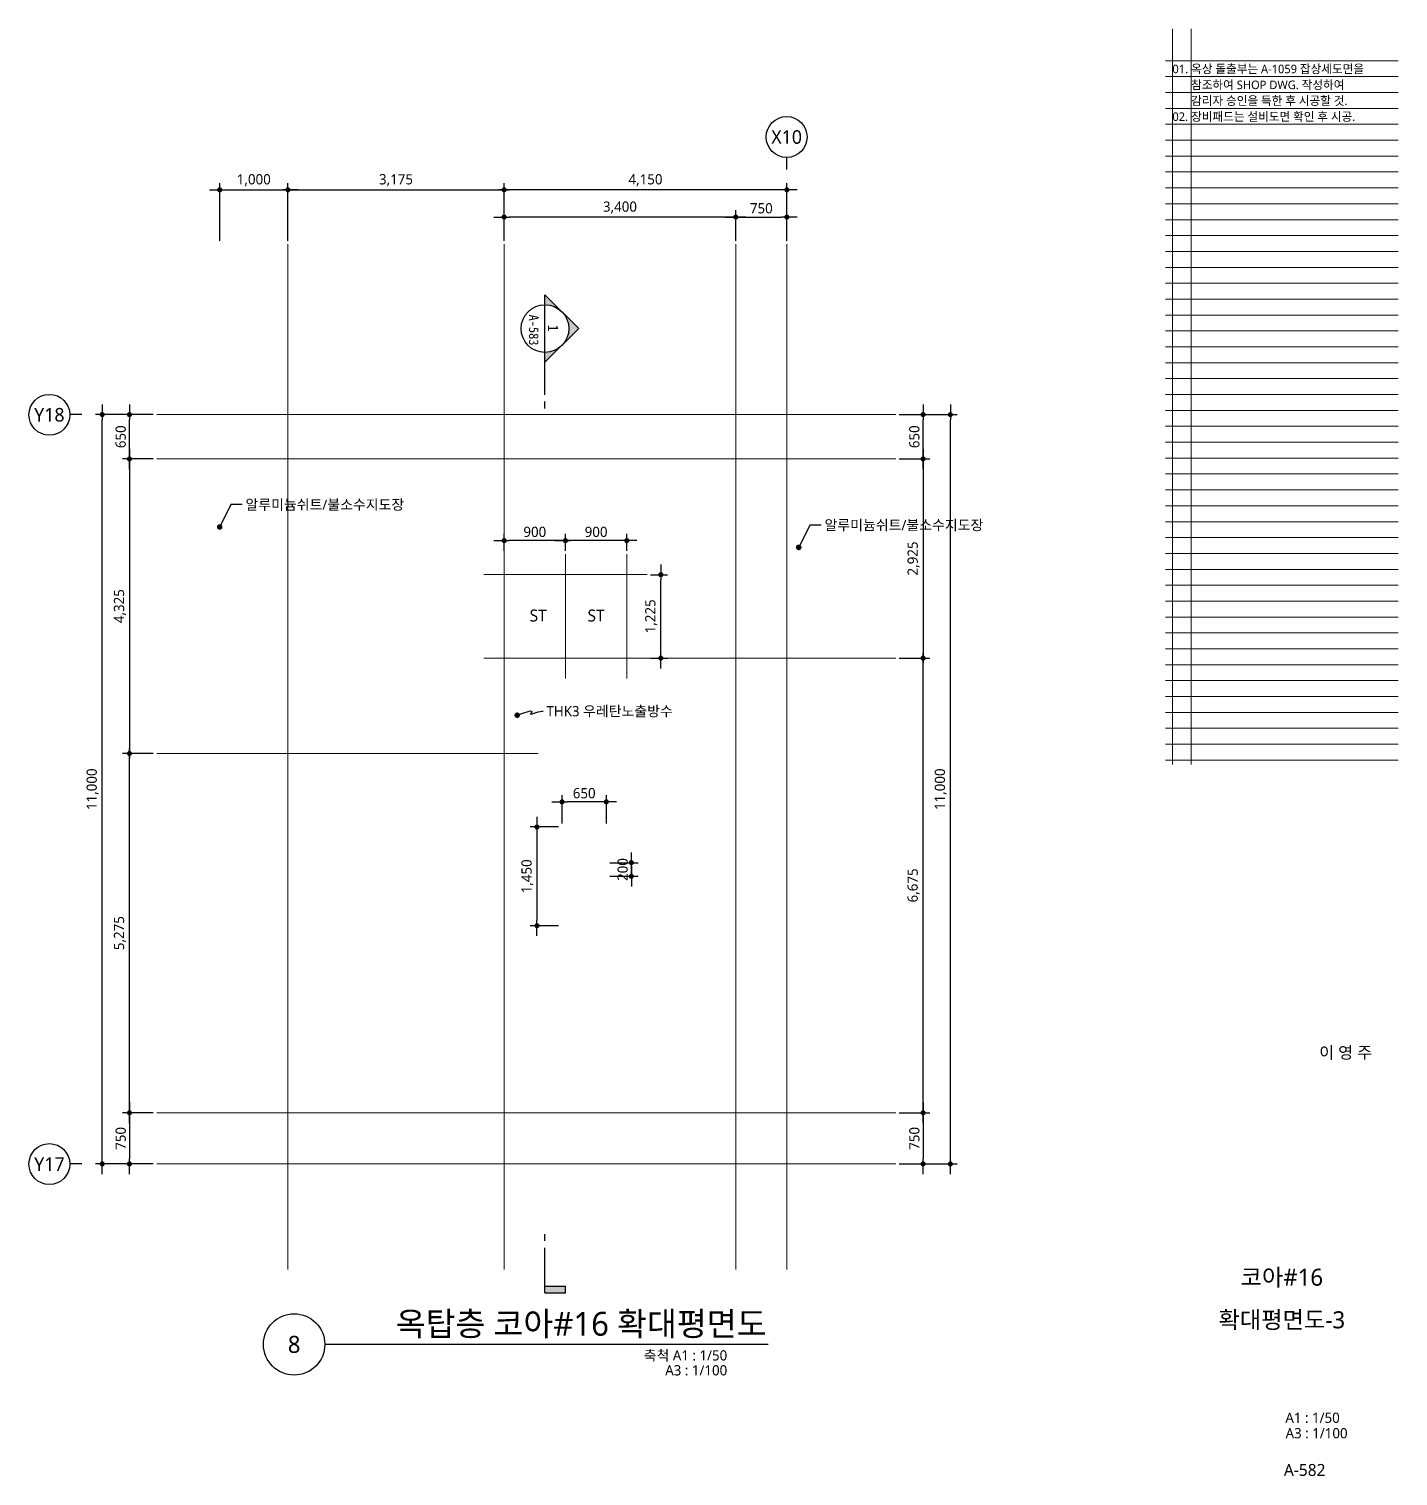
# Model space of a CAD drawing. Header units: millimetres. Extents: x 1467181 to 1720354, y 836037 to 895281.
# Drawn here: x 1700258 to 1720354, y 836037 to 857281 of the extents above; entities that cross this region are included whole.
import ezdxf
from ezdxf.enums import TextEntityAlignment as Align

# ---------------------------------------------------------------- set-up
doc = ezdxf.new("R2010")
doc.units = ezdxf.units.MM
doc.header["$MEASUREMENT"] = 0
doc.linetypes.add('CEN', pattern=[62, 60, -1, 0, -1])
doc.layers.get('0').update_dxf_attribs({"linetype": 'CONTINUOUS'})
for name, color, linetype, lineweight in [('A-AXIS-BUBL', 7, 'CONTINUOUS', 25), ('A-BORD-TEXT', 3, 'CONTINUOUS', 25), ('A-CNTL', 1, 'CEN', 15), ('A-DIMS', 7, 'CONTINUOUS', 25), ('A-MKXS-LEAD', 7, 'CONTINUOUS', 25), ('A-MKXS-MAK1', 3, 'CONTINUOUS', 25), ('A-MKXS-TEXT1', 3, 'CONTINUOUS', 25), ('A-MKXS-TEXT2', 7, 'CONTINUOUS', 25), ('A-MKXX-NAME', 3, 'CONTINUOUS', 25), ('A-XXXX-SYMB', 7, 'CONTINUOUS', 25), ('A-XXXX-TXT1', 3, 'CONTINUOUS', 25), ('A-XXXX-TXT2', 3, 'CONTINUOUS', 25)]:
    doc.layers.add(name, color=color, linetype=linetype, lineweight=lineweight)
doc.layers.add('A-XXXX-NPLT', color=144, linetype='CONTINUOUS', lineweight=15, plot=False)
doc.styles.add('HY울릉도L', font='')
doc.styles.add('돋움체', font='')
doc.styles.add('맑은 고딕', font='malgun.ttf')
doc.styles.add('맑은고딕', font='malgun.ttf')
doc.styles.get('HY울릉도L').set_extended_font_data('HYwulM')
doc.styles.get('돋움체').set_extended_font_data('DotumChe')
doc.dimstyles.new('CDIM', dxfattribs={"dimtxt": 3, "dimasz": 1.5, "dimexe": 2, "dimexo": 1, "dimgap": 1, "dimtad": 1, "dimdec": 0, "dimrnd": 0.5, "dimzin": 0, "dimdsep": 32, "dimlunit": 6, "dimtxsty": 'HY울릉도L', "dimblk1": '_CIDOT', "dimblk2": '_CIDOT', "dimsah": 1, "dimcen": 5.5, "dimclrd": 2, "dimclre": 2, "dimclrt": 7, "dimadec": 0, "dimazin": 0, "dimtfac": 1, "dimtdec": 0, "dimtix": 1, "dimtmove": 2, "dimatfit": 1, "dimldrblk": '_CIDOT', "dimfxl": 1, "dimtolj": 1, "dimtzin": 0, "dimlwd": -1, "dimarcsym": 0})

# ---------------------------------------------------------------- blocks, each defined once
blk = doc.blocks.new('_CIDOT')
at = {"color": 0, "linetype": 'ByBlock'}
blk.add_line((2, 0), (-1, 0), dxfattribs=at)
at = {"color": 0, "linetype": 'ByBlock', "const_width": 0.5}
blk.add_lwpolyline([(-0.25, 0, 1), (0.25, 0, 1)], format="xyb", close=True, dxfattribs=at)
blk = doc.blocks.new('*D532')
at = {"layer": 'A-DIMS', "lineweight": -2, "transparency": 16777216}
for p, q in [((1707233, 854169), (1707233, 854619)), ((1710633, 854169), (1710633, 854619))]:
    blk.add_line(p, q, dxfattribs=at)
at = {"layer": 'A-DIMS', "transparency": 16777216}
blk.add_line((1710558, 854519), (1707308, 854519), dxfattribs=at)
at = {"layer": 'A-DIMS', "transparency": 16777216, "xscale": 75, "yscale": 75, "zscale": 75, "rotation": 180}
blk.add_blockref('_CIDOT', (1707233, 854519), dxfattribs=at)
at = {"layer": 'A-DIMS', "transparency": 16777216, "xscale": 75, "yscale": 75, "zscale": 75}
blk.add_blockref('_CIDOT', (1710633, 854519), dxfattribs=at)
at = {"layer": 'A-DIMS', "color": 3, "transparency": 16777216, "insert": (1708933, 854659), "char_height": 150, "attachment_point": 5, "style": '맑은고딕'}
blk.add_mtext('\\A1;3,400', dxfattribs=at)
blk = doc.blocks.new('*D533')
at = {"layer": 'A-DIMS', "lineweight": -2, "transparency": 16777216}
for p, q in [((1707233, 854169), (1707233, 855019)), ((1711383, 854169), (1711383, 855019))]:
    blk.add_line(p, q, dxfattribs=at)
at = {"layer": 'A-DIMS', "transparency": 16777216}
blk.add_line((1711308, 854919), (1707308, 854919), dxfattribs=at)
at = {"layer": 'A-DIMS', "transparency": 16777216, "xscale": 75, "yscale": 75, "zscale": 75, "rotation": 180}
blk.add_blockref('_CIDOT', (1707233, 854919), dxfattribs=at)
at = {"layer": 'A-DIMS', "transparency": 16777216, "xscale": 75, "yscale": 75, "zscale": 75}
blk.add_blockref('_CIDOT', (1711383, 854919), dxfattribs=at)
at = {"layer": 'A-DIMS', "color": 3, "transparency": 16777216, "insert": (1709308, 855060), "char_height": 150, "attachment_point": 5, "style": '맑은고딕'}
blk.add_mtext('\\A1;4,150', dxfattribs=at)
blk = doc.blocks.new('*D534')
at = {"layer": 'A-DIMS', "lineweight": -2, "transparency": 16777216}
for p, q in [((1702083, 851619), (1701233, 851619)), ((1702083, 840619), (1701233, 840619))]:
    blk.add_line(p, q, dxfattribs=at)
at = {"layer": 'A-DIMS', "transparency": 16777216}
blk.add_line((1701333, 840694), (1701333, 851544), dxfattribs=at)
at = {"layer": 'A-DIMS', "transparency": 16777216, "xscale": 75, "yscale": 75, "zscale": 75}
for p, rotation in [((1701333, 851619), 90), ((1701333, 840619), 270)]:
    blk.add_blockref('_CIDOT', p, dxfattribs=dict(at, rotation=rotation))
at = {"layer": 'A-DIMS', "color": 3, "transparency": 16777216, "insert": (1701192, 846119), "char_height": 150, "attachment_point": 5, "rotation": 90, "style": '맑은고딕'}
blk.add_mtext('\\A1;11,000', dxfattribs=at)
blk = doc.blocks.new('*D535')
at = {"layer": 'A-DIMS', "lineweight": -2, "transparency": 16777216}
for p, q in [((1702083, 851619), (1701633, 851619)), ((1702083, 850969), (1701633, 850969))]:
    blk.add_line(p, q, dxfattribs=at)
at = {"layer": 'A-DIMS', "transparency": 16777216}
blk.add_line((1701733, 851044), (1701733, 851544), dxfattribs=at)
at = {"layer": 'A-DIMS', "transparency": 16777216, "xscale": 75, "yscale": 75, "zscale": 75}
for p, rotation in [((1701733, 851619), 90), ((1701733, 850969), 270)]:
    blk.add_blockref('_CIDOT', p, dxfattribs=dict(at, rotation=rotation))
at = {"layer": 'A-DIMS', "color": 3, "transparency": 16777216, "insert": (1701605, 851294), "char_height": 150, "attachment_point": 5, "rotation": 90, "style": '맑은고딕'}
blk.add_mtext('\\A1;650', dxfattribs=at)
blk = doc.blocks.new('*D536')
at = {"layer": 'A-DIMS', "lineweight": -2, "transparency": 16777216}
for p, q in [((1702083, 850969), (1701633, 850969)), ((1702083, 846644), (1701633, 846644))]:
    blk.add_line(p, q, dxfattribs=at)
at = {"layer": 'A-DIMS', "transparency": 16777216}
blk.add_line((1701733, 850894), (1701733, 846719), dxfattribs=at)
at = {"layer": 'A-DIMS', "transparency": 16777216, "xscale": 75, "yscale": 75, "zscale": 75}
for p, rotation in [((1701733, 850969), 90), ((1701733, 846644), 270)]:
    blk.add_blockref('_CIDOT', p, dxfattribs=dict(at, rotation=rotation))
at = {"layer": 'A-DIMS', "color": 3, "transparency": 16777216, "insert": (1701593, 848807), "char_height": 150, "attachment_point": 5, "rotation": 90, "style": '맑은고딕'}
blk.add_mtext('\\A1;4,325', dxfattribs=at)
blk = doc.blocks.new('*D537')
at = {"layer": 'A-DIMS', "lineweight": -2, "transparency": 16777216}
for p, q in [((1702083, 846644), (1701633, 846644)), ((1702083, 841369), (1701633, 841369))]:
    blk.add_line(p, q, dxfattribs=at)
at = {"layer": 'A-DIMS', "transparency": 16777216}
blk.add_line((1701733, 841444), (1701733, 846569), dxfattribs=at)
at = {"layer": 'A-DIMS', "transparency": 16777216, "xscale": 75, "yscale": 75, "zscale": 75}
for p, rotation in [((1701733, 846644), 90), ((1701733, 841369), 270)]:
    blk.add_blockref('_CIDOT', p, dxfattribs=dict(at, rotation=rotation))
at = {"layer": 'A-DIMS', "color": 3, "transparency": 16777216, "insert": (1701593, 844007), "char_height": 150, "attachment_point": 5, "rotation": 90, "style": '맑은고딕'}
blk.add_mtext('\\A1;5,275', dxfattribs=at)
blk = doc.blocks.new('*D538')
at = {"layer": 'A-DIMS', "lineweight": -2, "transparency": 16777216}
for p, q in [((1702083, 841369), (1701633, 841369)), ((1702083, 840619), (1701633, 840619))]:
    blk.add_line(p, q, dxfattribs=at)
at = {"layer": 'A-DIMS', "transparency": 16777216}
blk.add_line((1701733, 841294), (1701733, 840694), dxfattribs=at)
at = {"layer": 'A-DIMS', "transparency": 16777216, "xscale": 75, "yscale": 75, "zscale": 75}
for p, rotation in [((1701733, 841369), 90), ((1701733, 840619), 270)]:
    blk.add_blockref('_CIDOT', p, dxfattribs=dict(at, rotation=rotation))
at = {"layer": 'A-DIMS', "color": 3, "transparency": 16777216, "insert": (1701605, 840994), "char_height": 150, "attachment_point": 5, "rotation": 90, "style": '맑은고딕'}
blk.add_mtext('\\A1;750', dxfattribs=at)
blk = doc.blocks.new('*D539')
at = {"layer": 'A-DIMS', "lineweight": -2, "transparency": 16777216}
for p, q in [((1708133, 849619), (1708133, 849869)), ((1709033, 849619), (1709033, 849869))]:
    blk.add_line(p, q, dxfattribs=at)
at = {"layer": 'A-DIMS', "transparency": 16777216}
blk.add_line((1708958, 849769), (1708208, 849769), dxfattribs=at)
at = {"layer": 'A-DIMS', "transparency": 16777216, "xscale": 75, "yscale": 75, "zscale": 75, "rotation": 180}
blk.add_blockref('_CIDOT', (1708133, 849769), dxfattribs=at)
at = {"layer": 'A-DIMS', "transparency": 16777216, "xscale": 75, "yscale": 75, "zscale": 75}
blk.add_blockref('_CIDOT', (1709033, 849769), dxfattribs=at)
at = {"layer": 'A-DIMS', "color": 3, "transparency": 16777216, "insert": (1708583, 849897), "char_height": 150, "attachment_point": 5, "style": '맑은고딕'}
blk.add_mtext('\\A1;900', dxfattribs=at)
blk = doc.blocks.new('*D540')
at = {"layer": 'A-DIMS', "lineweight": -2, "transparency": 16777216}
for p, q in [((1707233, 849619), (1707233, 849869)), ((1708133, 849619), (1708133, 849869))]:
    blk.add_line(p, q, dxfattribs=at)
at = {"layer": 'A-DIMS', "transparency": 16777216}
blk.add_line((1708058, 849769), (1707308, 849769), dxfattribs=at)
at = {"layer": 'A-DIMS', "transparency": 16777216, "xscale": 75, "yscale": 75, "zscale": 75, "rotation": 180}
blk.add_blockref('_CIDOT', (1707233, 849769), dxfattribs=at)
at = {"layer": 'A-DIMS', "transparency": 16777216, "xscale": 75, "yscale": 75, "zscale": 75}
blk.add_blockref('_CIDOT', (1708133, 849769), dxfattribs=at)
at = {"layer": 'A-DIMS', "color": 3, "transparency": 16777216, "insert": (1707683, 849897), "char_height": 150, "attachment_point": 5, "style": '맑은고딕'}
blk.add_mtext('\\A1;900', dxfattribs=at)
blk = doc.blocks.new('*D541')
at = {"layer": 'A-DIMS', "lineweight": -2, "transparency": 16777216}
for p, q in [((1709383, 849269), (1709633, 849269)), ((1709383, 848044), (1709633, 848044))]:
    blk.add_line(p, q, dxfattribs=at)
at = {"layer": 'A-DIMS', "transparency": 16777216}
blk.add_line((1709533, 848119), (1709533, 849194), dxfattribs=at)
at = {"layer": 'A-DIMS', "transparency": 16777216, "xscale": 75, "yscale": 75, "zscale": 75}
for p, rotation in [((1709533, 849269), 90), ((1709533, 848044), 270)]:
    blk.add_blockref('_CIDOT', p, dxfattribs=dict(at, rotation=rotation))
at = {"layer": 'A-DIMS', "color": 3, "transparency": 16777216, "insert": (1709392, 848657), "char_height": 150, "attachment_point": 5, "rotation": 90, "style": '맑은고딕'}
blk.add_mtext('\\A1;1,225', dxfattribs=at)
blk = doc.blocks.new('*D542')
at = {"layer": 'A-DIMS', "lineweight": -2, "transparency": 16777216}
for p, q in [((1710633, 854169), (1710633, 854619)), ((1711383, 854169), (1711383, 854619))]:
    blk.add_line(p, q, dxfattribs=at)
at = {"layer": 'A-DIMS', "transparency": 16777216}
blk.add_line((1710708, 854519), (1711308, 854519), dxfattribs=at)
at = {"layer": 'A-DIMS', "transparency": 16777216, "xscale": 75, "yscale": 75, "zscale": 75, "rotation": 180}
blk.add_blockref('_CIDOT', (1710633, 854519), dxfattribs=at)
at = {"layer": 'A-DIMS', "transparency": 16777216, "xscale": 75, "yscale": 75, "zscale": 75}
blk.add_blockref('_CIDOT', (1711383, 854519), dxfattribs=at)
at = {"layer": 'A-DIMS', "color": 3, "transparency": 16777216, "insert": (1711008, 854647), "char_height": 150, "attachment_point": 5, "style": '맑은고딕'}
blk.add_mtext('\\A1;750', dxfattribs=at)
blk = doc.blocks.new('*D543')
at = {"layer": 'A-DIMS', "lineweight": -2, "transparency": 16777216}
for p, q in [((1704058, 854169), (1704058, 855019)), ((1707233, 854169), (1707233, 855019))]:
    blk.add_line(p, q, dxfattribs=at)
at = {"layer": 'A-DIMS', "transparency": 16777216}
blk.add_line((1704133, 854919), (1707158, 854919), dxfattribs=at)
at = {"layer": 'A-DIMS', "transparency": 16777216, "xscale": 75, "yscale": 75, "zscale": 75, "rotation": 180}
blk.add_blockref('_CIDOT', (1704058, 854919), dxfattribs=at)
at = {"layer": 'A-DIMS', "transparency": 16777216, "xscale": 75, "yscale": 75, "zscale": 75}
blk.add_blockref('_CIDOT', (1707233, 854919), dxfattribs=at)
at = {"layer": 'A-DIMS', "color": 3, "transparency": 16777216, "insert": (1705645, 855060), "char_height": 150, "attachment_point": 5, "style": '맑은고딕'}
blk.add_mtext('\\A1;3,175', dxfattribs=at)
blk = doc.blocks.new('*D544')
at = {"layer": 'A-DIMS', "lineweight": -2, "transparency": 16777216}
for p, q in [((1713033, 851619), (1713883, 851619)), ((1713033, 840619), (1713883, 840619))]:
    blk.add_line(p, q, dxfattribs=at)
at = {"layer": 'A-DIMS', "transparency": 16777216}
blk.add_line((1713783, 840694), (1713783, 851544), dxfattribs=at)
at = {"layer": 'A-DIMS', "transparency": 16777216, "xscale": 75, "yscale": 75, "zscale": 75}
for p, rotation in [((1713783, 851619), 90), ((1713783, 840619), 270)]:
    blk.add_blockref('_CIDOT', p, dxfattribs=dict(at, rotation=rotation))
at = {"layer": 'A-DIMS', "color": 3, "transparency": 16777216, "insert": (1713642, 846119), "char_height": 150, "attachment_point": 5, "rotation": 90, "style": '맑은고딕'}
blk.add_mtext('\\A1;11,000', dxfattribs=at)
blk = doc.blocks.new('*D545')
at = {"layer": 'A-DIMS', "lineweight": -2, "transparency": 16777216}
for p, q in [((1713033, 851619), (1713483, 851619)), ((1713033, 850969), (1713483, 850969))]:
    blk.add_line(p, q, dxfattribs=at)
at = {"layer": 'A-DIMS', "transparency": 16777216}
blk.add_line((1713383, 851044), (1713383, 851544), dxfattribs=at)
at = {"layer": 'A-DIMS', "transparency": 16777216, "xscale": 75, "yscale": 75, "zscale": 75}
for p, rotation in [((1713383, 851619), 90), ((1713383, 850969), 270)]:
    blk.add_blockref('_CIDOT', p, dxfattribs=dict(at, rotation=rotation))
at = {"layer": 'A-DIMS', "color": 3, "transparency": 16777216, "insert": (1713255, 851294), "char_height": 150, "attachment_point": 5, "rotation": 90, "style": '맑은고딕'}
blk.add_mtext('\\A1;650', dxfattribs=at)
blk = doc.blocks.new('*D546')
at = {"layer": 'A-DIMS', "lineweight": -2, "transparency": 16777216}
for p, q in [((1713033, 850969), (1713483, 850969)), ((1713033, 848044), (1713483, 848044))]:
    blk.add_line(p, q, dxfattribs=at)
at = {"layer": 'A-DIMS', "transparency": 16777216}
blk.add_line((1713383, 850894), (1713383, 848119), dxfattribs=at)
at = {"layer": 'A-DIMS', "transparency": 16777216, "xscale": 75, "yscale": 75, "zscale": 75}
for p, rotation in [((1713383, 850969), 90), ((1713383, 848044), 270)]:
    blk.add_blockref('_CIDOT', p, dxfattribs=dict(at, rotation=rotation))
at = {"layer": 'A-DIMS', "color": 3, "transparency": 16777216, "insert": (1713243, 849507), "char_height": 150, "attachment_point": 5, "rotation": 90, "style": '맑은고딕'}
blk.add_mtext('\\A1;2,925', dxfattribs=at)
blk = doc.blocks.new('*D547')
at = {"layer": 'A-DIMS', "lineweight": -2, "transparency": 16777216}
for p, q in [((1713033, 848044), (1713483, 848044)), ((1713033, 841369), (1713483, 841369))]:
    blk.add_line(p, q, dxfattribs=at)
at = {"layer": 'A-DIMS', "transparency": 16777216}
blk.add_line((1713383, 841444), (1713383, 847969), dxfattribs=at)
at = {"layer": 'A-DIMS', "transparency": 16777216, "xscale": 75, "yscale": 75, "zscale": 75}
for p, rotation in [((1713383, 848044), 90), ((1713383, 841369), 270)]:
    blk.add_blockref('_CIDOT', p, dxfattribs=dict(at, rotation=rotation))
at = {"layer": 'A-DIMS', "color": 3, "transparency": 16777216, "insert": (1713243, 844707), "char_height": 150, "attachment_point": 5, "rotation": 90, "style": '맑은고딕'}
blk.add_mtext('\\A1;6,675', dxfattribs=at)
blk = doc.blocks.new('*D548')
at = {"layer": 'A-DIMS', "lineweight": -2, "transparency": 16777216}
for p, q in [((1713033, 841369), (1713483, 841369)), ((1713033, 840619), (1713483, 840619))]:
    blk.add_line(p, q, dxfattribs=at)
at = {"layer": 'A-DIMS', "transparency": 16777216}
blk.add_line((1713383, 841294), (1713383, 840694), dxfattribs=at)
at = {"layer": 'A-DIMS', "transparency": 16777216, "xscale": 75, "yscale": 75, "zscale": 75}
for p, rotation in [((1713383, 841369), 90), ((1713383, 840619), 270)]:
    blk.add_blockref('_CIDOT', p, dxfattribs=dict(at, rotation=rotation))
at = {"layer": 'A-DIMS', "color": 3, "transparency": 16777216, "insert": (1713255, 840994), "char_height": 150, "attachment_point": 5, "rotation": 90, "style": '맑은고딕'}
blk.add_mtext('\\A1;750', dxfattribs=at)
blk = doc.blocks.new('CORE 11- 단면')
at = {"layer": 'A-MKXS-MAK1'}
h = blk.add_hatch(color=256, dxfattribs=at)
h.paths.add_polyline_path([(23432, 13653), (23185, 13406, 0.414214), (23185, 13901)])
h.paths.add_polyline_path([(23185, 13406), (22937, 13158), (22937, 13303, 0.198912)])
h.paths.add_polyline_path([(23185, 13901, 0.198912), (22937, 14003), (22937, 14148)])
blk.add_hatch(color=256, dxfattribs=at).paths.add_polyline_path([(23237, -402), (23237, -502), (22937, -502), (22937, -402)])
for p, q in [((22937, 14148), (23432, 13653)), ((22937, 12681), (22937, 14148)), ((22937, 13158), (23432, 13653)), ((22937, 12481), (22937, 12581)), ((22937, 261), (22937, 361)), ((22937, -502), (22937, 161)), ((22937, -402), (23237, -402)), ((23237, -502), (23237, -402)), ((22937, -502), (23237, -502))]:
    blk.add_line(p, q, dxfattribs=at)
blk.add_circle((22937, 13653), 350, dxfattribs=at)
at = {"layer": 'A-MKXS-TEXT2', "style": '돋움체'}
for s, height, p in [('A-583', 140, (22772, 13632)), ('1', 150, (23058, 13659))]:
    blk.add_text(s, height=height, rotation=270, dxfattribs=at).set_placement(p, align=Align.MIDDLE)
blk = doc.blocks.new('*D562')
at = {"layer": 'A-DIMS', "lineweight": -2, "transparency": 16777216}
for p, q in [((1703058, 854169), (1703058, 855019)), ((1704058, 854169), (1704058, 855019))]:
    blk.add_line(p, q, dxfattribs=at)
at = {"layer": 'A-DIMS', "transparency": 16777216}
blk.add_line((1703133, 854919), (1703983, 854919), dxfattribs=at)
at = {"layer": 'A-DIMS', "transparency": 16777216, "xscale": 75, "yscale": 75, "zscale": 75, "rotation": 180}
blk.add_blockref('_CIDOT', (1703058, 854919), dxfattribs=at)
at = {"layer": 'A-DIMS', "transparency": 16777216, "xscale": 75, "yscale": 75, "zscale": 75}
blk.add_blockref('_CIDOT', (1704058, 854919), dxfattribs=at)
at = {"layer": 'A-DIMS', "color": 3, "transparency": 16777216, "insert": (1703558, 855060), "char_height": 150, "attachment_point": 5, "style": '맑은고딕'}
blk.add_mtext('\\A1;1,000', dxfattribs=at)
blk = doc.blocks.new('NOTE(220317)')
at = {"layer": 'A-XXXX-NPLT'}
for p, q in [((1010649.8, 179732.7), (1010649.8, 175412.7)), ((1010759.8, 179732.7), (1010759.8, 175412.7)), ((1010609.8, 179546.1), (1011974.8, 179546.1)), ((1010609.8, 179452.7), (1011974.8, 179452.7)), ((1010609.8, 179359.4), (1011974.8, 179359.4)), ((1010609.8, 179266.1), (1011974.8, 179266.1)), ((1010609.8, 179172.7), (1011974.8, 179172.7)), ((1010609.8, 179079.4), (1011974.8, 179079.4)), ((1010609.8, 178986.1), (1011974.8, 178986.1)), ((1010609.8, 178892.7), (1011974.8, 178892.7)), ((1010609.8, 178799.4), (1011974.8, 178799.4)), ((1010609.8, 178706.1), (1011974.8, 178706.1)), ((1010609.8, 178612.7), (1011974.8, 178612.7)), ((1010609.8, 178519.4), (1011974.8, 178519.4)), ((1010609.8, 178426.1), (1011974.8, 178426.1)), ((1010609.8, 178332.7), (1011974.8, 178332.7)), ((1010609.8, 178239.4), (1011974.8, 178239.4)), ((1010609.8, 178146.1), (1011974.8, 178146.1)), ((1010609.8, 178052.7), (1011974.8, 178052.7)), ((1010609.8, 177959.4), (1011974.8, 177959.4)), ((1010609.8, 177866.1), (1011974.8, 177866.1)), ((1010609.8, 177772.7), (1011974.8, 177772.7)), ((1010609.8, 177679.4), (1011974.8, 177679.4)), ((1010609.8, 177586.1), (1011974.8, 177586.1)), ((1010609.8, 177492.7), (1011974.8, 177492.7)), ((1010609.8, 177399.4), (1011974.8, 177399.4)), ((1010609.8, 177306.1), (1011974.8, 177306.1)), ((1010609.8, 177212.7), (1011974.8, 177212.7)), ((1010609.8, 177119.4), (1011974.8, 177119.4)), ((1010609.8, 177026.1), (1011974.8, 177026.1)), ((1010609.8, 176932.7), (1011974.8, 176932.7)), ((1010609.8, 176839.4), (1011974.8, 176839.4)), ((1010609.8, 176746.1), (1011974.8, 176746.1)), ((1010609.8, 176652.7), (1011974.8, 176652.7)), ((1010609.8, 176559.4), (1011974.8, 176559.4)), ((1010609.8, 176466.1), (1011974.8, 176466.1)), ((1010609.8, 176372.7), (1011974.8, 176372.7)), ((1010609.8, 176279.4), (1011974.8, 176279.4)), ((1010609.8, 176186.1), (1011974.8, 176186.1)), ((1010609.8, 176092.7), (1011974.8, 176092.7)), ((1010609.8, 175999.4), (1011974.8, 175999.4)), ((1010609.8, 175906.1), (1011974.8, 175906.1)), ((1010609.8, 175812.7), (1011974.8, 175812.7)), ((1010609.8, 175719.4), (1011974.8, 175719.4)), ((1010609.8, 175626.1), (1011974.8, 175626.1)), ((1010609.8, 175532.7), (1011974.8, 175532.7)), ((1010609.8, 175439.4), (1011974.8, 175439.4))]:
    blk.add_line(p, q, dxfattribs=at)
blk = doc.blocks.new('NOTE_확대평면도_1')
at = {"layer": 'A-XXXX-TXT2', "style": '맑은 고딕'}
for s, p in [('01.', (7576.5, 4901.4)), ('옥상 돌출부는 A-1059 잡상세도면을', (7631.5, 4901.4)), ('참조하여 SHOP DWG. 작성하여', (7631.5, 4854.8)), ('감리자 승인을 득한 후 시공할 것.', (7631.5, 4808.1)), ('02.', (7576.5, 4761.4)), ('장비패드는 설비도면 확인 후 시공.', (7631.5, 4761.4))]:
    blk.add_text(s, height=25, dxfattribs=at).set_placement(p, align=Align.MIDDLE_LEFT)
blk = doc.blocks.new('*D588')
at = {"layer": 'A-DIMS', "lineweight": -2, "transparency": 16777216}
for p, q in [((1708083, 845616), (1708083, 846034)), ((1708733, 845616), (1708733, 846034))]:
    blk.add_line(p, q, dxfattribs=at)
at = {"layer": 'A-DIMS', "transparency": 16777216}
blk.add_line((1708658, 845934), (1708158, 845934), dxfattribs=at)
at = {"layer": 'A-DIMS', "transparency": 16777216, "xscale": 75, "yscale": 75, "zscale": 75, "rotation": 180}
blk.add_blockref('_CIDOT', (1708083, 845934), dxfattribs=at)
at = {"layer": 'A-DIMS', "transparency": 16777216, "xscale": 75, "yscale": 75, "zscale": 75}
blk.add_blockref('_CIDOT', (1708733, 845934), dxfattribs=at)
at = {"layer": 'A-DIMS', "color": 3, "transparency": 16777216, "insert": (1708408, 846061), "char_height": 150, "attachment_point": 5, "style": '맑은고딕'}
blk.add_mtext('\\A1;650', dxfattribs=at)
blk = doc.blocks.new('*D589')
at = {"layer": 'A-DIMS', "lineweight": -2, "transparency": 16777216}
for p, q in [((1708033, 845566), (1707615, 845566)), ((1708033, 844116), (1707615, 844116))]:
    blk.add_line(p, q, dxfattribs=at)
at = {"layer": 'A-DIMS', "transparency": 16777216}
blk.add_line((1707715, 845491), (1707715, 844191), dxfattribs=at)
at = {"layer": 'A-DIMS', "transparency": 16777216, "xscale": 75, "yscale": 75, "zscale": 75}
for p, rotation in [((1707715, 845566), 90), ((1707715, 844116), 270)]:
    blk.add_blockref('_CIDOT', p, dxfattribs=dict(at, rotation=rotation))
at = {"layer": 'A-DIMS', "color": 3, "transparency": 16777216, "insert": (1707575, 844841), "char_height": 150, "attachment_point": 5, "rotation": 90, "style": '맑은고딕'}
blk.add_mtext('\\A1;1,450', dxfattribs=at)
blk = doc.blocks.new('*D590')
at = {"layer": 'A-DIMS', "transparency": 16777216}
for p, q in [((1709100, 845116), (1709100, 845191)), ((1709100, 844841), (1709100, 845041)), ((1709100, 844766), (1709100, 844691))]:
    blk.add_line(p, q, dxfattribs=at)
at = {"layer": 'A-DIMS', "lineweight": -2, "transparency": 16777216}
for p, q in [((1708783, 845041), (1709200, 845041)), ((1708783, 844841), (1709200, 844841))]:
    blk.add_line(p, q, dxfattribs=at)
at = {"layer": 'A-DIMS', "transparency": 16777216, "xscale": 75, "yscale": 75, "zscale": 75}
for p, rotation in [((1709100, 845041), 270), ((1709100, 844841), 90)]:
    blk.add_blockref('_CIDOT', p, dxfattribs=dict(at, rotation=rotation))
at = {"layer": 'A-DIMS', "color": 3, "transparency": 16777216, "insert": (1708973, 844941), "char_height": 150, "attachment_point": 5, "rotation": 90, "style": '맑은고딕'}
blk.add_mtext('\\A1;200', dxfattribs=at)

msp = doc.modelspace()

# ---------------------------------------------------------------- linework, layer by layer
at = {"layer": 'A-AXIS-BUBL', "ltscale": 0.2}
for p, q in [((1711382.6, 855219.4), (1711382.6, 855394.4)), ((1701032.6, 851619.4), (1700857.6, 851619.4)), ((1701032.6, 840619.4), (1700857.6, 840619.4))]:
    msp.add_line(p, q, dxfattribs=at)
for centre in [(1711379.7, 855694.4), (1700557.6, 851616.4), (1700557.6, 840616.4)]:
    msp.add_circle(centre, 300, dxfattribs=at)
at = {"layer": 'A-CNTL'}
for p, q in [((1704057.6, 839069.4), (1704057.6, 854119.4)), ((1707232.6, 839069.4), (1707232.6, 854119.4)), ((1710632.6, 839069.4), (1710632.6, 854119.4)), ((1711382.6, 839069.4), (1711382.6, 854119.4)), ((1702132.6, 851619.4), (1712982.6, 851619.4)), ((1702132.6, 850969.4), (1712982.6, 850969.4)), ((1708132.6, 847744.4), (1708132.6, 849569.4)), ((1709032.6, 847744.4), (1709032.6, 849569.4)), ((1706932.6, 849269.4), (1709332.6, 849269.4)), ((1706932.6, 848044.4), (1712982.6, 848044.4)), ((1702132.6, 846644.4), (1707732.6, 846644.4)), ((1702132.6, 841369.4), (1712982.6, 841369.4)), ((1702132.6, 840619.4), (1712982.6, 840619.4))]:
    msp.add_line(p, q, dxfattribs=at)
at = {"layer": 'A-MKXS-LEAD'}
for points in [[(1703385.7, 850297.5), (1703221.7, 850297.5), (1703221.7, 850297.5), (1703057.6, 849969.4), (1703057.6, 849969.4)], [(1711885.7, 849997.5), (1711721.7, 849997.5), (1711721.7, 849997.5), (1711557.6, 849669.4), (1711557.6, 849669.4)], [(1707423.8, 847205.8), (1707521.6, 847242.7), (1707585.3, 847262.6), (1707621.5, 847269), (1707636.9, 847265.6), (1707638.1, 847255.7), (1707631.6, 847242.9), (1707624, 847230.7), (1707622.1, 847222.6), (1707630.7, 847221.3), (1707648.9, 847225.7), (1707673.7, 847233.9), (1707702.6, 847244), (1707732.8, 847254.1), (1707761.6, 847262.2), (1707786.3, 847266.6), (1707804.2, 847265.1)]]:
    msp.add_lwpolyline(points, dxfattribs=at)
at = {"layer": 'A-MKXS-LEAD', "const_width": 40}
for points in [[(1703036.9, 849971.4, 1), (1703078.4, 849967.3, 1)], [(1711536.9, 849671.4, 1), (1711578.4, 849667.3, 1)], [(1707403.9, 847208.2, 1), (1707445.4, 847204.1, 1)]]:
    msp.add_lwpolyline(points, format="xyb", close=True, dxfattribs=at)
at = {"layer": 'A-XXXX-SYMB'}
msp.add_line((1711107.6, 837969.4), (1704600.5, 837969.4), dxfattribs=at)
msp.add_circle((1704150.5, 837969.4), 450, dxfattribs=at)

# ---------------------------------------------------------------- block references
for name, p, xscale, yscale, zscale in [('NOTE(220317)', (-809582.5, 407948.8), 2.499999981306344, 2.499999981306344, 2.499999981306344), ('NOTE_확대평면도_1', (1679159.5, 832186), 4.999999962612687, 4.999999962612687, 4.999999962612687)]:
    msp.add_blockref(name, p, dxfattribs=dict(xscale=xscale, yscale=yscale, zscale=zscale))
at = {"layer": 'A-DIMS'}
msp.add_blockref('CORE 11- 단면', (1684895.3, 839228.5), dxfattribs=at)

# ---------------------------------------------------------------- texts
at = {"layer": 'A-BORD-TEXT', "style": '맑은고딕'}
for s, height, p in [('이 영 주', 175, (1719973.8, 842165.5)), ('A1 : 1/50', 150, (1719499, 836817.8)), ('A3 : 1/100', 150, (1719613.9, 836591)), ('A-582', 175, (1719289.2, 836039.2))]:
    msp.add_text(s, height=height, dxfattribs=at).set_placement(p, align=Align.RIGHT)
for s, p in [('코아#16', (1718648.2, 838955.6)), ('확대평면도-3', (1718648.2, 838330.6))]:
    msp.add_text(s, height=250, dxfattribs=at).set_placement(p, align=Align.MIDDLE_CENTER)
at = {"layer": 'A-MKXS-TEXT1', "style": '맑은고딕'}
for s, p in [('알루미늄쉬트/불소수지도장', (1703435.7, 850297.5)), ('알루미늄쉬트/불소수지도장', (1711935.7, 849997.5)), ('THK3 우레탄노출방수', (1707854.2, 847265.1))]:
    msp.add_text(s, height=150, dxfattribs=at).set_placement(p, align=Align.MIDDLE_LEFT)
at = {"layer": 'A-MKXX-NAME', "style": '맑은고딕'}
for p in [(1707732.6, 848669.4), (1708582.6, 848669.4)]:
    msp.add_text('ST', height=175, dxfattribs=at).set_placement(p, align=Align.MIDDLE_CENTER)
at = {"layer": 'A-XXXX-TXT1', "style": '맑은고딕'}
msp.add_text('옥탑층 코아#16 확대평면도', height=350, dxfattribs=at).set_placement((1711085.6, 837992), align=Align.BOTTOM_RIGHT)
msp.add_text('8', height=250, dxfattribs=at).set_placement((1704150.5, 837969.4), align=Align.MIDDLE)
for s, p in [('축척 A1 : 1/50', (1710507.7, 837883.2)), ('A3 : 1/100', (1710507.7, 837664.3))]:
    msp.add_text(s, height=150, dxfattribs=at).set_placement(p, align=Align.TOP_RIGHT)
at = {"layer": 'A-XXXX-TXT2', "ltscale": 0.2, "style": '맑은고딕'}
for s, p in [('X10', (1711379.7, 855694.4)), ('Y18', (1700557.6, 851616.4)), ('Y17', (1700557.6, 840616.4))]:
    msp.add_text(s, height=200, dxfattribs=at).set_placement(p, align=Align.MIDDLE)

# ---------------------------------------------------------------- dimensions: what is measured, and where the dimension line sits
at = {"layer": 'A-DIMS'}
for base, p1, p2, angle, picture, middle in [((1704057.6, 854919.4), (1703057.6, 854119.4), (1704057.6, 854119.4), 0, '*D562', (1703557.6, 855059.8)), ((1707232.6, 854919.4), (1704057.6, 854119.4), (1707232.6, 854119.4), 0, '*D543', (1705645.1, 855059.8)), ((1707232.6, 854919.4), (1711382.6, 854119.4), (1707232.6, 854119.4), 180, '*D533', (1709307.6, 855059.8)), ((1707232.6, 854519.4), (1710632.6, 854119.4), (1707232.6, 854119.4), 180, '*D532', (1708932.6, 854659.4)), ((1711382.6, 854519.4), (1710632.6, 854119.4), (1711382.6, 854119.4), 0, '*D542', (1711007.6, 854646.9)), ((1701332.6, 851619.4), (1702132.6, 840619.4), (1702132.6, 851619.4), 270, '*D534', (1701192.1, 846119.4)), ((1701732.6, 851619.4), (1702132.6, 850969.4), (1702132.6, 851619.4), 270, '*D535', (1701605.1, 851294.4)), ((1713782.6, 851619.4), (1712982.6, 840619.4), (1712982.6, 851619.4), 270, '*D544', (1713642.1, 846119.4)), ((1713382.6, 851619.4), (1712982.6, 850969.4), (1712982.6, 851619.4), 270, '*D545', (1713255.1, 851294.4)), ((1701732.6, 846644.4), (1702132.6, 850969.4), (1702132.6, 846644.4), 90, '*D536', (1701592.5, 848806.9)), ((1713382.6, 848044.4), (1712982.6, 850969.4), (1712982.6, 848044.4), 90, '*D546', (1713242.5, 849506.9)), ((1709532.6, 849269.4), (1709332.6, 848044.4), (1709332.6, 849269.4), 270, '*D541', (1709392.1, 848656.9)), ((1713382.6, 848044.4), (1712982.6, 841369.4), (1712982.6, 848044.4), 270, '*D547', (1713242.5, 844706.9)), ((1701732.6, 846644.4), (1702132.6, 841369.4), (1702132.6, 846644.4), 270, '*D537', (1701592.5, 844006.9)), ((1707715.4, 844116.4), (1708082.9, 845566), (1708082.6, 844116.4), 90, '*D589', (1707574.9, 844841.2)), ((1709100.2, 845041.4), (1708732.7, 844841.4), (1708732.7, 845041.4), 270, '*D590', (1708972.7, 844941.4)), ((1701732.6, 840619.4), (1702132.6, 841369.4), (1702132.6, 840619.4), 90, '*D538', (1701605.1, 840994.4)), ((1713382.6, 840619.4), (1712982.6, 841369.4), (1712982.6, 840619.4), 90, '*D548', (1713255.1, 840994.4))]:
    dim = msp.add_linear_dim(base=base, p1=p1, p2=p2, angle=angle, dimstyle='CDIM', override={"dimscale": 50, "dimtxsty": '맑은고딕', "dimclrd": 256, "dimclre": 256, "dimclrt": 3}, dxfattribs=at)
    dim.commit()
    dim.dimension.update_dxf_attribs({"geometry": picture, "text_midpoint": middle})
for base, p1, p2, picture, middle in [((1707232.6, 849769.4), (1708132.6, 849569.4), (1707232.6, 849569.4), '*D540', (1707682.6, 849896.9)), ((1708132.6, 849769.4), (1709032.6, 849569.4), (1708132.6, 849569.4), '*D539', (1708582.6, 849896.9)), ((1708082.9, 845933.6), (1708732.9, 845566.4), (1708082.9, 845566), '*D588', (1708407.9, 846061.1))]:
    dim = msp.add_linear_dim(base=base, p1=p1, p2=p2, dimstyle='CDIM', override={"dimscale": 50, "dimtxsty": '맑은고딕', "dimclrd": 256, "dimclre": 256, "dimclrt": 3}, dxfattribs=at)
    dim.commit()
    dim.dimension.update_dxf_attribs({"geometry": picture, "text_midpoint": middle})

doc.saveas('drawing.dxf')
